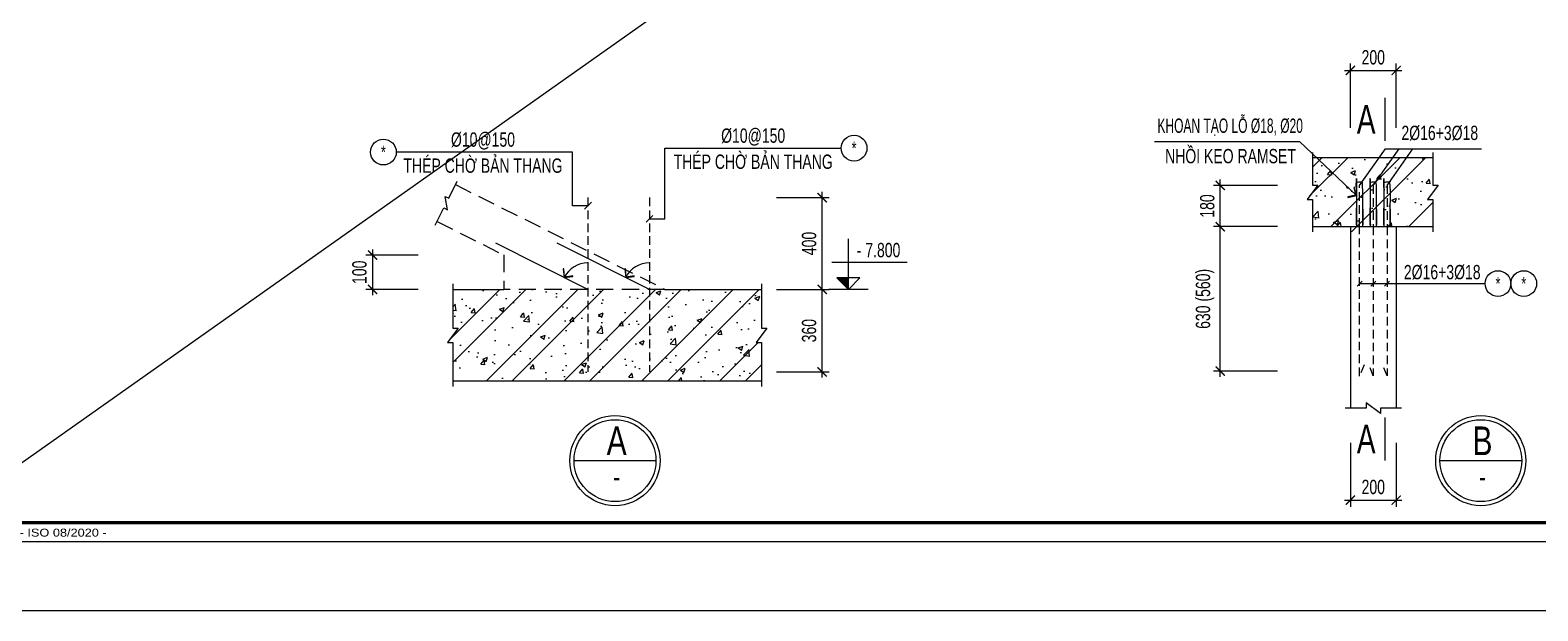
# Model space of a CAD drawing. Header units: millimetres. Extents: x -77370 to 109412, y -14880 to 214694.
# Drawn here: x 1903 to 15058, y 144605 to 149669 of the extents above; entities that cross this region are included whole.
import ezdxf
from ezdxf.enums import TextEntityAlignment as Align

# ---------------------------------------------------------------- set-up
doc = ezdxf.new("R2010")
doc.units = ezdxf.units.MM
doc.header["$LTSCALE"] = 300
doc.header["$MEASUREMENT"] = 0
doc.header["$PDMODE"] = 66
doc.linetypes.add('DASHED2', pattern=[0.375, 0.25, -0.125])
doc.linetypes.add('HIDDEN', pattern=[0.375, 0.25, -0.125])
doc.layers.get('0').update_dxf_attribs({"linetype": 'CONTINUOUS'})
doc.layers.get('DEFPOINTS').update_dxf_attribs({"linetype": 'CONTINUOUS'})
for name, color, linetype in [('CDC -TEXT KHUNG', 7, 'CONTINUOUS'), ('CDC-KHUNGTEN', 7, 'CONTINUOUS'), ('CDC.02.DIM', 1, 'CONTINUOUS'), ('CDC.03.BORDER', 3, 'CONTINUOUS'), ('CDC.04.HIDDEN', 8, 'HIDDEN'), ('CDC.05.STEEL', 4, 'CONTINUOUS'), ('CDC.06.TEXT', 2, 'CONTINUOUS'), ('CDC.10.HATCH', 251, 'CONTINUOUS'), ('CDC.11.NOTE', 8, 'CONTINUOUS'), ('CDC.14.STEELNUM', 2, 'CONTINUOUS'), ('KCS_CHI', 1, 'CONTINUOUS'), ('KCS_TEXT', 2, 'CONTINUOUS')]:
    doc.layers.add(name, color=color, linetype=linetype)
doc.layers.add('KCS_Plotter', color=11, linetype='CONTINUOUS', plot=False)
doc.styles.add('KCS_BIGTEXT', font='arial.ttf', dxfattribs={"width": 0.7})
doc.styles.add('KCS_SMTEXT', font='arial.ttf', dxfattribs={"width": 0.7})
doc.styles.add('KT CDC', font='arial.ttf', dxfattribs={"width": 0.85, "height": 200})
doc.styles.add('SMTEXT', font='arial.ttf', dxfattribs={"width": 0.7})
doc.dimstyles.new('DIM CHI TIET', dxfattribs={"dimscale": 2, "dimtxt": 62.5, "dimasz": 40, "dimexe": 30, "dimexo": 0, "dimgap": 25, "dimtad": 1, "dimdec": 0, "dimlfac": 0.333333, "dimzin": 13, "dimdsep": 46, "dimtxsty": 'KCS_SMTEXT', "dimblk": 'ARCHTICK', "dimcen": 0, "dimdle": 25, "dimclrd": 1, "dimclre": 1, "dimclrt": 2, "dimadec": 0, "dimazin": 0, "dimtfac": 1, "dimtdec": 0, "dimtix": 1, "dimtmove": 2, "dimatfit": 3, "dimfxl": 1, "dimtolj": 1, "dimtzin": 13, "dimarcsym": 0})
doc.dimstyles.new('KCS_DIM25', dxfattribs={"dimscale": 2, "dimtxt": 62.5, "dimasz": 40, "dimexe": 30, "dimexo": 0, "dimgap": 25, "dimtad": 1, "dimdec": 0, "dimlfac": 0.5, "dimzin": 13, "dimdsep": 46, "dimtxsty": 'KCS_SMTEXT', "dimblk": 'ARCHTICK', "dimcen": 0, "dimdle": 25, "dimclrd": 1, "dimclre": 1, "dimclrt": 2, "dimadec": 0, "dimazin": 0, "dimtfac": 1, "dimtdec": 0, "dimtix": 1, "dimtmove": 2, "dimatfit": 3, "dimfxl": 1, "dimtolj": 1, "dimtzin": 13, "dimarcsym": 0})

# ---------------------------------------------------------------- blocks, each defined once
blk = doc.blocks.new('_ArchTick')
at = {"color": 0, "linetype": 'ByBlock', "const_width": 0.15}
blk.add_lwpolyline([(-0.5, -0.5), (0.5, 0.5)], dxfattribs=at)
blk = doc.blocks.new('*D734')
at = {"layer": 'CDC.02.DIM', "color": 1, "lineweight": -2, "transparency": 16777216}
for p, q in [((12287, 146646), (12287, 148006)), ((12787, 147956), (12227, 147956)), ((12787, 146696), (12227, 146696))]:
    blk.add_line(p, q, dxfattribs=at)
at = {"layer": 'DEFPOINTS', "color": 0, "transparency": 16777216}
for p in [(12287, 147956), (12787, 147956), (12787, 146696)]:
    blk.add_point(p, dxfattribs=at)
at = {"layer": 'CDC.02.DIM', "color": 1, "lineweight": -2, "transparency": 16777216, "xscale": 80, "yscale": 80, "zscale": 80}
for p, rotation in [((12287, 147956), 90), ((12287, 146696), 270)]:
    blk.add_blockref('_ArchTick', p, dxfattribs=dict(at, rotation=rotation))
at = {"layer": 'CDC.02.DIM', "color": 2, "transparency": 16777216, "insert": (12155, 147326), "char_height": 125, "attachment_point": 5, "rotation": 90, "style": 'KCS_SMTEXT'}
blk.add_mtext('\\A1;630 {\\C7;(560)}', dxfattribs=at)
blk = doc.blocks.new('*D735')
at = {"layer": 'CDC.02.DIM', "color": 1, "lineweight": -2, "transparency": 16777216}
for p, q in [((12787, 148316), (12227, 148316)), ((12287, 147906), (12287, 148366)), ((12787, 147956), (12227, 147956))]:
    blk.add_line(p, q, dxfattribs=at)
at = {"layer": 'DEFPOINTS', "color": 0, "transparency": 16777216}
for p in [(12287, 148316), (12787, 148316), (12787, 147956)]:
    blk.add_point(p, dxfattribs=at)
at = {"layer": 'CDC.02.DIM', "color": 1, "lineweight": -2, "transparency": 16777216, "xscale": 80, "yscale": 80, "zscale": 80}
for p, rotation in [((12287, 148316), 90), ((12287, 147956), 270)]:
    blk.add_blockref('_ArchTick', p, dxfattribs=dict(at, rotation=rotation))
at = {"layer": 'CDC.02.DIM', "color": 2, "transparency": 16777216, "insert": (12174, 148136), "char_height": 125, "attachment_point": 5, "rotation": 90, "style": 'KCS_SMTEXT'}
blk.add_mtext('\\A1;180', dxfattribs=at)
blk = doc.blocks.new('*D736')
at = {"layer": 'CDC.02.DIM', "color": 1, "lineweight": -2, "transparency": 16777216}
for p, q in [((13422, 146071), (13422, 145511)), ((13822, 146071), (13822, 145511)), ((13372, 145571), (13872, 145571))]:
    blk.add_line(p, q, dxfattribs=at)
at = {"layer": 'DEFPOINTS', "color": 0, "transparency": 16777216}
for p in [(13422, 146071), (13822, 146071), (13822, 145571)]:
    blk.add_point(p, dxfattribs=at)
at = {"layer": 'CDC.02.DIM', "color": 1, "lineweight": -2, "transparency": 16777216, "xscale": 80, "yscale": 80, "zscale": 80, "rotation": 180}
blk.add_blockref('_ArchTick', (13422, 145571), dxfattribs=at)
at = {"layer": 'CDC.02.DIM', "color": 1, "lineweight": -2, "transparency": 16777216, "xscale": 80, "yscale": 80, "zscale": 80}
blk.add_blockref('_ArchTick', (13822, 145571), dxfattribs=at)
at = {"layer": 'CDC.02.DIM', "color": 2, "transparency": 16777216, "insert": (13622, 145685), "char_height": 125, "attachment_point": 5, "style": 'KCS_SMTEXT'}
blk.add_mtext('\\A1;200', dxfattribs=at)
blk = doc.blocks.new('*D530')
at = {"layer": 'CDC.02.DIM', "color": 1, "lineweight": -2, "transparency": 16777216}
for p, q in [((4891, 147758), (4891, 147359)), ((5290, 147708), (4831, 147708)), ((5290, 147409), (4831, 147409))]:
    blk.add_line(p, q, dxfattribs=at)
at = {"layer": 'DEFPOINTS', "color": 0, "transparency": 16777216}
for p in [(5290, 147708), (4891, 147409), (5290, 147409)]:
    blk.add_point(p, dxfattribs=at)
at = {"layer": 'CDC.02.DIM', "color": 1, "lineweight": -2, "transparency": 16777216, "xscale": 80, "yscale": 80, "zscale": 80}
for p, rotation in [((4891, 147708), 90), ((4891, 147409), 270)]:
    blk.add_blockref('_ArchTick', p, dxfattribs=dict(at, rotation=rotation))
at = {"layer": 'CDC.02.DIM', "color": 2, "transparency": 16777216, "insert": (4777, 147558), "char_height": 125, "attachment_point": 5, "rotation": 90, "style": 'KCS_SMTEXT'}
blk.add_mtext('\\A1;100', dxfattribs=at)
blk = doc.blocks.new('*D610')
at = {"layer": 'CDC.02.DIM', "color": 1, "lineweight": -2, "transparency": 16777216}
for p, q in [((8415, 147409), (8874, 147409)), ((8814, 146639), (8814, 147459)), ((8415, 146689), (8874, 146689))]:
    blk.add_line(p, q, dxfattribs=at)
at = {"layer": 'DEFPOINTS', "color": 0, "transparency": 16777216}
for p in [(8415, 147409), (8814, 147409), (8415, 146689)]:
    blk.add_point(p, dxfattribs=at)
at = {"layer": 'CDC.02.DIM', "color": 1, "lineweight": -2, "transparency": 16777216, "xscale": 80, "yscale": 80, "zscale": 80}
for p, rotation in [((8814, 147409), 90), ((8814, 146689), 270)]:
    blk.add_blockref('_ArchTick', p, dxfattribs=dict(at, rotation=rotation))
at = {"layer": 'CDC.02.DIM', "color": 2, "transparency": 16777216, "insert": (8700, 147049), "char_height": 125, "attachment_point": 5, "rotation": 90, "style": 'KCS_SMTEXT'}
blk.add_mtext('\\A1;360', dxfattribs=at)
blk = doc.blocks.new('*D611')
at = {"layer": 'CDC.02.DIM', "color": 1, "lineweight": -2, "transparency": 16777216}
for p, q in [((8814, 147359), (8814, 148259)), ((8415, 148209), (8874, 148209)), ((8415, 147409), (8874, 147409))]:
    blk.add_line(p, q, dxfattribs=at)
at = {"layer": 'DEFPOINTS', "color": 0, "transparency": 16777216}
for p in [(8415, 148209), (8814, 148209), (8415, 147409)]:
    blk.add_point(p, dxfattribs=at)
at = {"layer": 'CDC.02.DIM', "color": 1, "lineweight": -2, "transparency": 16777216, "xscale": 80, "yscale": 80, "zscale": 80}
for p, rotation in [((8814, 148209), 90), ((8814, 147409), 270)]:
    blk.add_blockref('_ArchTick', p, dxfattribs=dict(at, rotation=rotation))
at = {"layer": 'CDC.02.DIM', "color": 2, "transparency": 16777216, "insert": (8700, 147809), "char_height": 125, "attachment_point": 5, "rotation": 90, "style": 'KCS_SMTEXT'}
blk.add_mtext('\\A1;400', dxfattribs=at)
blk = doc.blocks.new('GCC_01')
at = {"layer": 'CDC.06.TEXT', "color": 4}
blk.add_line((0, 0), (0, 375), dxfattribs=at)
at = {"layer": 'CDC.06.TEXT', "color": 4, "style": 'KCS_BIGTEXT', "width": 0.6}
blk.add_attdef('1', text='', height=250, dxfattribs=at).set_placement((-83, 62), align=Align.RIGHT)
blk = doc.blocks.new('*D941')
at = {"layer": 'CDC.02.DIM', "color": 1, "lineweight": -2, "transparency": 16777216}
for p, q in [((13372, 149318), (13872, 149318)), ((13422, 148818), (13422, 149378)), ((13822, 148818), (13822, 149378))]:
    blk.add_line(p, q, dxfattribs=at)
at = {"layer": 'DEFPOINTS', "color": 0, "transparency": 16777216}
for p in [(13822, 149318), (13422, 148818), (13822, 148818)]:
    blk.add_point(p, dxfattribs=at)
at = {"layer": 'CDC.02.DIM', "color": 1, "lineweight": -2, "transparency": 16777216, "xscale": 80, "yscale": 80, "zscale": 80, "rotation": 180}
blk.add_blockref('_ArchTick', (13422, 149318), dxfattribs=at)
at = {"layer": 'CDC.02.DIM', "color": 1, "lineweight": -2, "transparency": 16777216, "xscale": 80, "yscale": 80, "zscale": 80}
blk.add_blockref('_ArchTick', (13822, 149318), dxfattribs=at)
at = {"layer": 'CDC.02.DIM', "color": 2, "transparency": 16777216, "insert": (13622, 149432), "char_height": 125, "attachment_point": 5, "style": 'KCS_SMTEXT'}
blk.add_mtext('\\A1;200', dxfattribs=at)
blk = doc.blocks.new('Khung tên chuẩn')
at = {"layer": 'CDC-KHUNGTEN', "color": 8}
blk.add_lwpolyline([(75096, 1100), (83000, 1100), (83000, 58300), (3000, 58300), (3000, 1100), (75096, 1100)], dxfattribs=at)
at = {"layer": 'CDC-KHUNGTEN', "color": 255, "lineweight": 60}
blk.add_lwpolyline([(74900, 1400), (74900, 58000), (3300, 58000), (3300, 1400), (74900, 1400)], close=True, dxfattribs=at)
at = {"layer": 'DEFPOINTS', "color": 1, "ltscale": 0.2}
blk.add_lwpolyline([(0, 0), (0, 59400), (84100, 59400), (84100, 0), (0, 0)], close=True, dxfattribs=at)
at = {"layer": 'CDC -TEXT KHUNG', "color": 6, "style": 'KT CDC', "width": 1.15}
blk.add_text('- ISO 08/2020 -', height=125.69, dxfattribs=at).set_placement((3294, 1177))

msp = doc.modelspace()

# ---------------------------------------------------------------- hatches: boundary and pattern name
at = {"layer": 'CDC.10.HATCH'}
h = msp.add_hatch(dxfattribs=at)
h.set_pattern_fill('BETONG', color=256, scale=60, style=0)
h.set_pattern_definition([(45, (-2590810.36, 1170163.2), (-339.411255, 339.411255), []), (45, (-2590585.36, 1170163.2), (-339.411255, 339.411255), []), (50, (-2590810.36, 1170163.2), (430.35611, -37.65128), [45, -495]), (355, (-2590810.36, 1170163.2), (-83.2508, 451.31528), [36, -396]), (100.4514, (-2590774.5, 1170160.07), (347.10563, 413.663725), [38.244114, -420.68527]), (46.1842, (-2590810.36, 1170283.2), (640.34463, -99.31141), [67.5, -742.5]), (96.6356, (-2590757, 1170274.9), (560.79762, 584.47072), [57.36617, -631.0278]), (351.1842, (-2590810.36, 1170283.2), (560.79717, 584.47116), [54, -594]), (21, (-2590750.36, 1170253.2), (358.14423, -241.571334), [45, -495]), (326, (-2590750.36, 1170253.2), (145.9892, 435.09003), [36, -396]), (71.4514, (-2590720.5, 1170233.07), (504.13358, 193.5183), [38.244114, -420.68527]), (37.5, (-2590810.36, 1170163.2), (7.295913, 199.736312), [0, -391.2, 0, -402, 0, -397.5]), (7.5, (-2590810.36, 1170163.2), (157.841722, 236.647027), [0, -229.2, 0, -382.2, 0, -151.5]), (327.5, (-2590944.16, 1170163.2), (320.293462, -13.532923), [0, -150, 0, -468, 0, -621]), (317.5, (-2591004.16, 1170163.2), (349.911702, 60.06299), [0, -195, 0, -310.8, 0, -441])])
h.paths.add_polyline_path([(14142.2, 148318.7), (14142.2, 148556.2), (13091.1, 148556.2), (13091.1, 148318.7), (13138, 148318.7), (13044.3, 148193.7), (13091.1, 148193.7), (13091.1, 147956.2), (13429.8, 147956.2), (13429.8, 147909.3), (13554.8, 148003), (13554.8, 147956.2), (14142.2, 147956.2), (14142.2, 148193.7), (14095.3, 148193.7), (14189.1, 148318.7)])
h = msp.add_hatch(dxfattribs=at)
h.set_pattern_fill('BETONG', color=256, scale=60, style=0)
h.set_pattern_definition([(45, (-2500341.97, 1294487.9), (-339.411255, 339.411255), []), (45, (-2500116.97, 1294487.9), (-339.411255, 339.411255), []), (50, (-2500341.97, 1294487.9), (430.35611, -37.65128), [45, -495]), (355, (-2500341.97, 1294487.9), (-83.2508, 451.31528), [36, -396]), (100.4514, (-2500306.1, 1294484.8), (347.10563, 413.663725), [38.244114, -420.68527]), (46.1842, (-2500341.97, 1294607.9), (640.34463, -99.31141), [67.5, -742.5]), (96.6356, (-2500288.6, 1294599.64), (560.79762, 584.47072), [57.36617, -631.0278]), (351.1842, (-2500341.97, 1294607.9), (560.79717, 584.47116), [54, -594]), (21, (-2500281.97, 1294577.9), (358.14423, -241.571334), [45, -495]), (326, (-2500281.97, 1294577.9), (145.9892, 435.09003), [36, -396]), (71.4514, (-2500252.1, 1294557.8), (504.13358, 193.5183), [38.244114, -420.68527]), (37.5, (-2500341.97, 1294487.92), (7.295913, 199.736312), [0, -391.2, 0, -402, 0, -397.5]), (7.5, (-2500341.97, 1294487.92), (157.841722, 236.647027), [0, -229.2, 0, -382.2, 0, -151.5]), (327.5, (-2500475.77, 1294487.92), (320.293462, -13.532923), [0, -150, 0, -468, 0, -621]), (317.5, (-2500535.77, 1294487.92), (349.911702, 60.06299), [0, -195, 0, -310.8, 0, -441])])
h.paths.add_polyline_path([(6036.2, 147409), (5590.4, 147409), (5590.4, 147071.5), (5637.2, 147071.5), (5543.5, 146946.5), (5590.4, 146946.5), (5590.4, 146609), (8285.1, 146609), (8285.1, 146946.5), (8238.2, 146946.5), (8331.9, 147071.5), (8285.1, 147071.5), (8285.1, 147409), (7441.2, 147409)])

# ---------------------------------------------------------------- linework, layer by layer
at = {"layer": 'CDC.02.DIM'}
for p, q in [((9042.2, 147409), (9042.2, 147850.2)), ((9555.9, 147642.6), (8898.4, 147642.6)), ((9142.9, 147509.7), (8941.6, 147509.7)), ((9042.2, 147409), (8941.6, 147509.7)), ((9042.2, 147409), (9142.9, 147509.7)), ((9215.5, 147409), (8869, 147409))]:
    msp.add_line(p, q, dxfattribs=at)
for centre in [(6770.4, 147409), (7307.1, 147409)]:
    msp.add_arc(centre, 231.7, 90, 153.43495, dxfattribs=at)
msp.add_solid([(8941.6, 147509.7), (9042.2, 147409), (9042.2, 147509.7)], dxfattribs=at)
at = {"layer": 'CDC.03.BORDER'}
for p, q in [((13422.3, 147956.2), (13422.3, 146371.8)), ((13822.3, 147956.2), (13822.3, 146371.8)), ((5590.4, 147409), (6036.2, 147409)), ((7441.2, 147409), (8285.1, 147409))]:
    msp.add_line(p, q, dxfattribs=at)
at = {"layer": 'CDC.03.BORDER', "ltscale": 6}
for points in [[(14142.2, 148556.2), (13091.1, 148556.2)], [(13091.1, 147956.2), (14142.2, 147956.2)]]:
    msp.add_lwpolyline(points, dxfattribs=at)
at = {"layer": 'CDC.03.BORDER'}
msp.add_lwpolyline([(8285.1, 146609), (5590.4, 146609)], dxfattribs=at)
at = {"layer": 'CDC.04.HIDDEN', "ltscale": 2}
for p, q in [((5614.8, 148322.2), (7441.2, 147409)), ((5453.8, 148000.2), (6036.2, 147709)), ((6036.2, 147709), (6036.2, 147409)), ((7441.2, 147409), (6036.2, 147409))]:
    msp.add_line(p, q, dxfattribs=at)
at = {"layer": 'CDC.05.STEEL', "linetype": 'DASHED2'}
msp.add_line((13502.3, 147956.2), (13502.3, 148316.2), dxfattribs=at)
at = {"layer": 'CDC.05.STEEL', "linetype": 'HIDDEN'}
for p, q in [((6770.4, 148209), (6770.4, 146689)), ((7307.1, 148209), (7307.1, 146689))]:
    msp.add_line(p, q, dxfattribs=at)
at = {"layer": 'CDC.05.STEEL', "linetype": 'DASHED2'}
for points in [[(13622.3, 148316.2), (13622.3, 147956.2), (13622.3, 146655.6), (13583.7, 146750)], [(13742.3, 148316.2), (13742.3, 147956.2), (13742.3, 146655.6), (13703.7, 146750)], [(13543.2, 146750), (13502.3, 146652.8), (13502.3, 147956.2)]]:
    msp.add_lwpolyline(points, dxfattribs=at)
at = {"layer": 'CDC.05.STEEL'}
for points in [[(6770.4, 147409), (5965.4, 147811.5)], [(7307.1, 147409), (6502.1, 147811.5)]]:
    msp.add_lwpolyline(points, dxfattribs=at)
at = {"layer": 'CDC.06.TEXT'}
for p, q in [((6648.8, 145915.5), (7363.1, 145915.5)), ((14202.8, 145915.5), (14917.1, 145915.5))]:
    msp.add_line(p, q, dxfattribs=at)
at = {"layer": 'CDC.06.TEXT', "color": 1}
for centre in [(7005.9, 145915.5), (14559.9, 145915.5)]:
    msp.add_circle(centre, 392.9, dxfattribs=at)
at = {"layer": 'CDC.06.TEXT', "color": 4}
for centre in [(7005.9, 145915.5), (14559.9, 145915.5)]:
    msp.add_circle(centre, 357.1, dxfattribs=at)
at = {"layer": 'CDC.11.NOTE'}
for p, q in [((11714.6, 148699.6), (12977.4, 148699.6)), ((12977.4, 148699.6), (13474.3, 148226.6)), ((13502.3, 148316.2), (13728.1, 148634.1)), ((13622.3, 148316.2), (13848.1, 148634.1)), ((13728.1, 148634.1), (14566.3, 148634.1)), ((13742.3, 148316.2), (13968.1, 148634.1)), ((13502.3, 147459.4), (14597.5, 147459.4))]:
    msp.add_line(p, q, dxfattribs=at)
at = {"layer": 'CDC.11.NOTE', "color": 3}
for p, q in [((13480, 147437.2), (13524.6, 147481.7)), ((13600, 147437.2), (13644.6, 147481.7)), ((13720, 147437.2), (13764.6, 147481.7))]:
    msp.add_line(p, q, dxfattribs=at)
at = {"layer": 'CDC.11.NOTE'}
for points in [[(6770.4, 148138.6), (6635.5, 148138.6), (6635.5, 148606.2), (5097.9, 148606.2)], [(7307.1, 148023.5), (7441.9, 148023.5), (7441.9, 148640.3), (8979.6, 148640.3)], [(6563.1, 147512.7), (6637.7, 147520.6), (6637.2, 147525.6), (6566.3, 147516.6), (6560.2, 147587.8), (6555.2, 147587.3), (6563.1, 147512.7), (6566.3, 147516.6)], [(7099.8, 147512.7), (7174.4, 147520.6), (7173.8, 147525.6), (7102.9, 147516.6), (7096.8, 147587.8), (7091.9, 147587.3), (7099.8, 147512.7), (7102.9, 147516.6)]]:
    msp.add_lwpolyline(points, dxfattribs=at)
at = {"layer": 'CDC.11.NOTE', "color": 1}
for points in [[(13091.1, 148603), (13091.1, 148318.7), (13138, 148318.7), (13044.3, 148193.7), (13091.1, 148193.7), (13091.1, 147909.3)], [(14142.2, 148603), (14142.2, 148318.7), (14189.1, 148318.7), (14095.3, 148193.7), (14142.2, 148193.7), (14142.2, 147909.3)], [(5438.1, 147968.8), (5513.4, 148119.3), (5544.8, 148103.6), (5523.8, 148218.9), (5555.3, 148203.2), (5630.5, 148353.7)], [(5590.4, 147455.9), (5590.4, 147071.5), (5637.2, 147071.5), (5543.5, 146946.5), (5590.4, 146946.5), (5590.4, 146562.2)], [(8285.1, 147455.9), (8285.1, 147071.5), (8331.9, 147071.5), (8238.2, 146946.5), (8285.1, 146946.5), (8285.1, 146562.2)], [(13869.2, 146371.8), (13684.8, 146371.8), (13684.8, 146325), (13559.8, 146418.7), (13559.8, 146371.8), (13375.4, 146371.8)]]:
    msp.add_lwpolyline(points, dxfattribs=at)
at = {"layer": 'CDC.11.NOTE', "color": 3}
for points in [[(6740.7, 148108.9), (6800.1, 148168.3)], [(7277.4, 147993.8), (7336.8, 148053.2)]]:
    msp.add_lwpolyline(points, dxfattribs=at)
at = {"layer": 'CDC.14.STEELNUM', "color": 8}
for centre in [(4985.4, 148606.2), (9092.1, 148640.3), (14710, 147459.4), (14935, 147459.4)]:
    msp.add_circle(centre, 112.5, dxfattribs=at)
at = {"layer": 'KCS_CHI', "elevation": 0}
for points in [[(13470.1, 148229.3), (13474.3, 148226.7), (13457.3, 148299.7), (13452.4, 148298.6), (13470.1, 148229.3), (13400.1, 148214.5), (13401.3, 148209.6), (13474.3, 148226.7)], [(13531.1, 147956.2), (13530.3, 148008.5), (13530.3, 148053.2), (13530.3, 148107.6), (13530.3, 147970.6), (13530.3, 148024.4), (13530.1, 148068.3), (13530.9, 148265.6), (13528.9, 148308), (13528.9, 148312.8), (13527.4, 148338.3), (13518.6, 148342.5), (13505.2, 148343.4), (13492.5, 148343.3), (13481.4, 148340.6), (13473.8, 148334.3), (13473.4, 148325.5), (13475, 148302.7), (13473.6, 148297), (13474.4, 148374.7), (13474.3, 148078.6), (13474.3, 148032.5), (13474.3, 147970.9), (13474.3, 148118.4), (13474.3, 148080.4), (13474.3, 148042.7), (13474.3, 148004.4), (13474.3, 147972.8), (13474.3, 147956.2)], [(13651.1, 147956.2), (13650.3, 148008.5), (13650.3, 148053.2), (13650.3, 148107.6), (13650.3, 147970.6), (13650.3, 148024.4), (13650.1, 148068.3), (13650.9, 148265.6), (13648.9, 148308), (13648.9, 148312.8), (13647.4, 148338.3), (13638.6, 148342.5), (13625.2, 148343.4), (13612.5, 148343.3), (13601.4, 148340.6), (13593.8, 148334.3), (13593.4, 148325.5), (13595, 148302.7), (13593.6, 148297), (13594.4, 148374.7), (13594.3, 148078.6), (13594.3, 148032.5), (13594.3, 147970.9), (13594.3, 148118.4), (13594.3, 148080.4), (13594.3, 148042.7), (13594.3, 148004.4), (13594.3, 147972.8), (13594.3, 147956.2)], [(13771.1, 147956.2), (13770.3, 148008.5), (13770.3, 148053.2), (13770.3, 148107.6), (13770.3, 147970.6), (13770.3, 148024.4), (13770.1, 148068.3), (13770.9, 148265.6), (13768.9, 148308), (13768.9, 148312.8), (13767.4, 148338.3), (13758.6, 148342.5), (13745.2, 148343.4), (13732.5, 148343.3), (13721.4, 148340.6), (13713.8, 148334.3), (13713.4, 148325.5), (13715, 148302.7), (13713.6, 148297), (13714.4, 148374.7), (13714.3, 148078.6), (13714.3, 148032.5), (13714.3, 147970.9), (13714.3, 148118.4), (13714.3, 148080.4), (13714.3, 148042.7), (13714.3, 148004.4), (13714.3, 147972.8), (13714.3, 147956.2)]]:
    msp.add_lwpolyline(points, dxfattribs=at)
at = {"layer": 'KCS_Plotter'}
msp.add_line((0, 144605.5), (46255, 177275.5), dxfattribs=at)

# ---------------------------------------------------------------- block references
at = {"xscale": 0.5500000002648449, "yscale": 0.5500000002648449, "zscale": 0.5500000002648449}
msp.add_blockref('Khung tên chuẩn', (0, 144605.5), dxfattribs=at)
at = {"layer": 'CDC.06.TEXT'}
ref = msp.add_blockref('GCC_01', (13725.1, 148704.4), dxfattribs=at)
ref.add_attrib('1', 'A', dxfattribs={"color": 4, "height": 250, "style": 'KCS_BIGTEXT', "width": 0.7}).set_placement((13641.7, 148766.9), align=Align.RIGHT)
ref = msp.add_blockref('GCC_01', (13725.1, 145916.4), dxfattribs=at)
ref.add_attrib('1', 'A', dxfattribs={"color": 4, "height": 250, "style": 'KCS_BIGTEXT', "width": 0.7}).set_placement((13641.7, 145978.9), align=Align.RIGHT)

# ---------------------------------------------------------------- texts
at = {"layer": 'CDC.06.TEXT', "color": 2, "linetype": 'ByBlock', "style": 'KCS_SMTEXT', "width": 0.7}
for s, p in [('%%C10@150', (5854.3, 148706.3)), ('2%%C16+3%%C18', (14223.7, 147559.6))]:
    msp.add_text(s, height=125, dxfattribs=at).set_placement(p, align=Align.MIDDLE)
msp.add_text('%%C10@150', height=125, rotation=360, dxfattribs=at).set_placement((8211.8, 148740.5), align=Align.MIDDLE)
at = {"layer": 'CDC.06.TEXT', "style": 'KCS_SMTEXT', "width": 0.7}
msp.add_text('2%%C16+3%%C18', height=125, dxfattribs=at).set_placement((13867.5, 148711.2))
at = {"layer": 'CDC.06.TEXT', "color": 2, "style": 'KCS_SMTEXT', "width": 0.7}
for p in [(5854.3, 148506), (8211.8, 148540.2)]:
    msp.add_text('THÉP CHỜ BẢN THANG', height=125, dxfattribs=at).set_placement(p, align=Align.MIDDLE)
at = {"layer": 'CDC.06.TEXT', "linetype": 'ByBlock', "style": 'KCS_SMTEXT', "width": 0.7}
msp.add_text('- 7.800', height=125, dxfattribs=at).set_placement((9115.4, 147689.2))
at = {"layer": 'CDC.06.TEXT', "style": 'SMTEXT', "width": 0.75}
for s, height, p in [('A', 250, (7020.7, 146088.5)), ('B', 250, (14574.7, 146088.5)), ('-', 178.6, (7020.7, 145773.7)), ('-', 178.6, (14574.7, 145773.7))]:
    msp.add_text(s, height=height, dxfattribs=at).set_placement(p, align=Align.MIDDLE_CENTER)
at = {"layer": 'CDC.14.STEELNUM', "style": 'KCS_SMTEXT', "width": 0.7}
for p in [(4985.4, 148606.2), (9092.1, 148640.3), (14710, 147459.4), (14935, 147459.4)]:
    msp.add_text('*', height=112.5, dxfattribs=at).set_placement(p, align=Align.MIDDLE)
at = {"layer": 'KCS_TEXT', "color": 2, "style": 'KCS_SMTEXT'}
for s, width, p in [('KHOAN TẠO LỖ %%C18, %%C20', 0.6, (11738.9, 148773.9)), ('NHỒI KEO RAMSET', 0.7, (11805.7, 148508.5))]:
    msp.add_text(s, height=125, dxfattribs=dict(at, width=width)).set_placement(p)

# ---------------------------------------------------------------- dimensions: what is measured, and where the dimension line sits
at = {"layer": 'CDC.02.DIM'}
for base, p1, p2, picture, middle in [((13822.3, 149318.3), (13422.3, 148818.3), (13822.3, 148818.3), '*D941', (13622.3, 149432.1)), ((13822.3, 145570.8), (13422.3, 146070.8), (13822.3, 146070.8), '*D736', (13622.3, 145684.6))]:
    dim = msp.add_linear_dim(base=base, p1=p1, p2=p2, dimstyle='KCS_DIM25', dxfattribs=at)
    dim.commit()
    dim.dimension.update_dxf_attribs({"geometry": picture, "text_midpoint": middle})
for base, p1, p2, angle, dimstyle, picture, middle in [((8814, 148209), (8414.8, 147409), (8414.8, 148209), 90, 'KCS_DIM25', '*D611', (8700.2, 147809)), ((12287.4, 148316.2), (12787.4, 147956.2), (12787.4, 148316.2), 270, 'KCS_DIM25', '*D735', (12173.6, 148136.2)), ((4891.2, 147409), (5290.4, 147707.8), (5290.4, 147409), 270, 'DIM CHI TIET', '*D530', (4777.3, 147558.4)), ((8814, 147409), (8414.8, 146689), (8414.8, 147409), 90, 'KCS_DIM25', '*D610', (8700.2, 147049))]:
    dim = msp.add_linear_dim(base=base, p1=p1, p2=p2, angle=angle, dimstyle=dimstyle, dxfattribs=at)
    dim.commit()
    dim.dimension.update_dxf_attribs({"geometry": picture, "text_midpoint": middle})
dim = msp.add_linear_dim(base=(12287.4, 147956.2), p1=(12787.4, 146696.2), p2=(12787.4, 147956.2), angle=270, text='<> {\\C7;(560)}', dimstyle='KCS_DIM25', dxfattribs=at)
dim.commit()
dim.dimension.update_dxf_attribs({"geometry": '*D734', "text_midpoint": (12155.5, 147326.2)})

doc.saveas('drawing.dxf')
